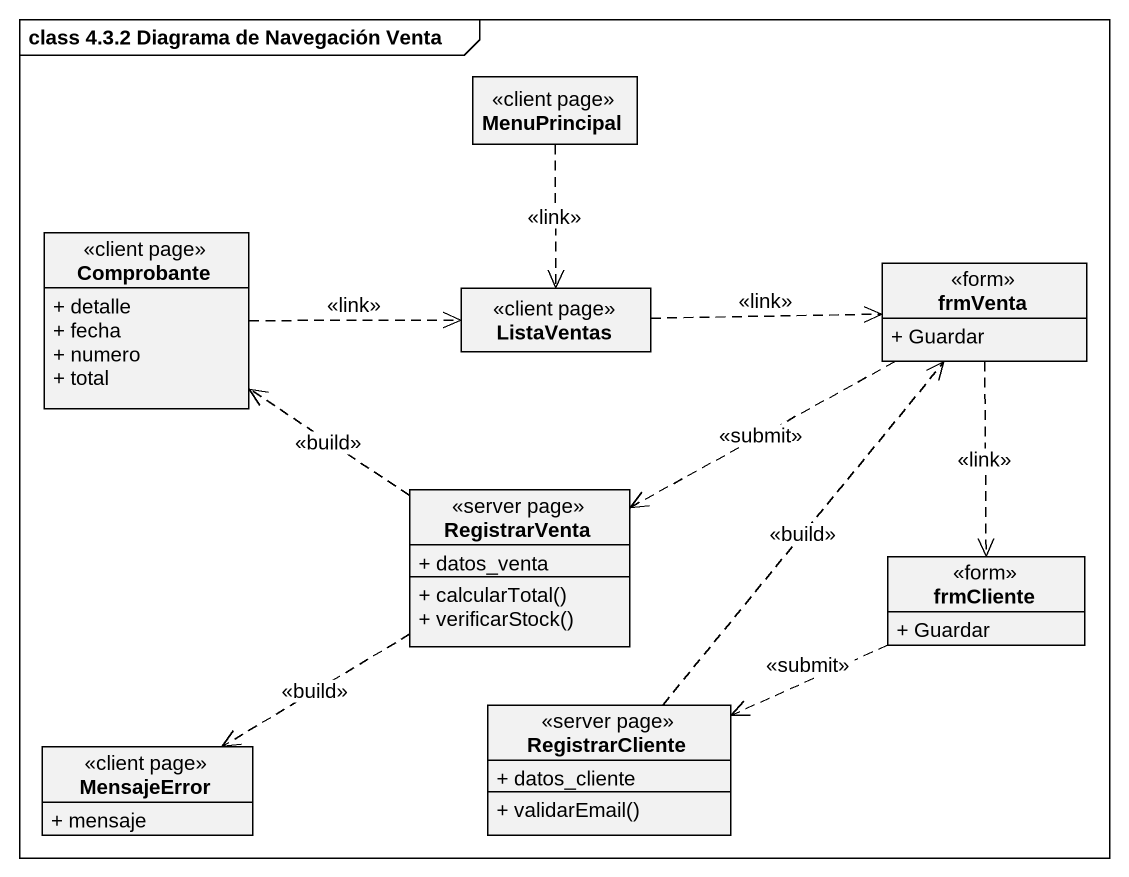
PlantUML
@startuml
mainframe class 4.3.2 Diagrama de Navegación Venta
hide circle
hide empty members
skinparam classAttributeIconSize 0
class MenuPrincipal <<client page>>
class Comprobante <<client page>> {
  + detalle
  + fecha
  + numero
  + total
}
class frmVenta <<form>> {
  + Guardar
}
class ListaVentas <<client page>>
class RegistrarVenta <<server page>> {
  + datos_venta
  + calcularTotal()
  + verificarStock()
}
class frmCliente <<form>> {
  + Guardar
}
class RegistrarCliente <<server page>> {
  + datos_cliente
  + validarEmail()
}
class MensajeError <<client page>> {
  + mensaje
}
MenuPrincipal ..> ListaVentas : <<link>>
Comprobante .right.> ListaVentas : <<link>>
frmVenta .left.> RegistrarVenta : <<submit>>
frmVenta ..> frmCliente : <<link>>
ListaVentas .right.> frmVenta : <<link>>
RegistrarVenta .up.> Comprobante : <<build>>
RegistrarVenta .left.> MensajeError : <<build>>
frmCliente .left.> RegistrarCliente : <<submit>>
RegistrarCliente .up.> frmVenta : <<build>>
@enduml
